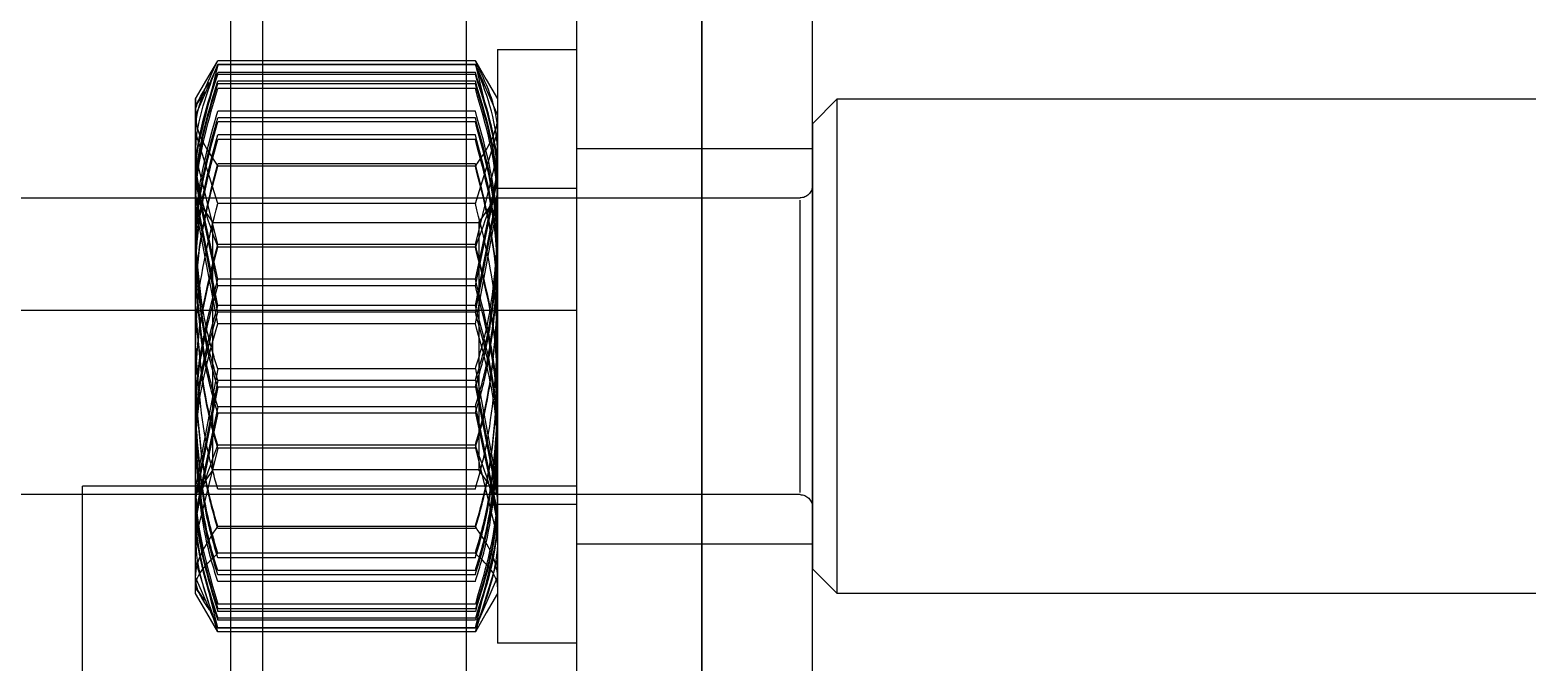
# Model space of a CAD drawing. Header units: metres. Extents: x 0 to 63075, y 0 to 44550.
# Drawn here: x 40112.57 to 40142.83, y 16460.02 to 16472.8 of the extents above; entities that cross this region are included whole.
import ezdxf

# ---------------------------------------------------------------- set-up
doc = ezdxf.new("R2010")
doc.units = ezdxf.units.M
doc.header["$LTSCALE"] = 75
doc.linetypes.add('HIDDEN2', pattern=[4.7625, 3.175, -1.5875])
for name, color, linetype in [('SDM', 7, 'Continuous'), ('SL4', 4, 'Continuous'), ('ST1', 7, 'HIDDEN2')]:
    doc.layers.add(name, color=color, linetype=linetype)

# ---------------------------------------------------------------- blocks, each defined once
blk = doc.blocks.new('A$Cb88ac2a3')
at = {"layer": 'SL4'}
for p, q in [((335.237, 1350), (335.237, 1594)), ((344.763, 1594), (344.763, 1350))]:
    blk.add_line(p, q, dxfattribs=at)
at = {"layer": 'ST1'}
for p, q in [((335.237, 1594), (335.237, 1350)), ((340, 1594), (340, 1350)), ((333.003, 1584.475), (333.003, 1362.762)), ((337.765, 1584.475), (337.765, 1362.762)), ((344.115, 1542.25), (344.115, 1441.75)), ((339.365, 1532.27), (337.765, 1532.27)), ((339.365, 1532.27), (339.365, 1520.27)), ((339.812, 1531.97), (339.365, 1530.942)), ((339.812, 1531.961), (339.365, 1530.117)), ((339.812, 1532.044), (339.592, 1531.663)), ((339.812, 1532.044), (345.018, 1532.044)), ((339.812, 1531.97), (345.018, 1531.97)), ((339.812, 1531.961), (345.018, 1531.961)), ((345.238, 1531.663), (345.018, 1532.044)), ((345.018, 1531.97), (345.465, 1530.942)), ((345.018, 1531.961), (345.465, 1530.117)), ((339.592, 1531.663), (339.365, 1531.27)), ((339.812, 1531.808), (345.018, 1531.808)), ((339.812, 1531.768), (345.018, 1531.768)), ((339.812, 1531.631), (345.018, 1531.631)), ((339.812, 1531.579), (345.018, 1531.579)), ((345.465, 1531.27), (345.238, 1531.663)), ((332.5, 1531.27), (318.25, 1531.27)), ((332.5, 1521.27), (332.5, 1531.27)), ((333, 1530.77), (332.5, 1531.27)), ((339.812, 1531.483), (345.018, 1531.483)), ((345.279, 1531.413), (345.465, 1531.131)), ((345.298, 1531.386), (345.465, 1531.156)), ((345.465, 1531.27), (345.465, 1531.254)), ((345.465, 1531.27), (345.465, 1531.219)), ((345.465, 1530.149), (345.465, 1531.27)), ((339.812, 1531.026), (345.018, 1531.026)), ((333, 1530.77), (333, 1521.77)), ((339.812, 1530.889), (345.018, 1530.889)), ((339.812, 1530.806), (345.018, 1530.806)), ((339.812, 1529.157), (339.365, 1530.6)), ((339.812, 1530.545), (345.018, 1530.545)), ((339.812, 1530.454), (345.018, 1530.454)), ((345.018, 1529.157), (345.465, 1530.6)), ((337.765, 1530.27), (333.003, 1530.27)), ((339.812, 1528.327), (339.365, 1530.149)), ((345.018, 1528.327), (345.465, 1530.149)), ((345.465, 1525.477), (345.465, 1530.149)), ((339.812, 1529.958), (345.018, 1529.958)), ((339.812, 1529.913), (345.018, 1529.913)), ((339.365, 1529.47), (337.765, 1529.47)), ((339.812, 1527.624), (339.365, 1529.716)), ((339.812, 1527.494), (339.365, 1529.631)), ((345.018, 1527.624), (345.465, 1529.716)), ((345.018, 1527.494), (345.465, 1529.631)), ((352.5, 1529.27), (333.25, 1529.27)), ((333.25, 1523.316), (333.25, 1529.224)), ((339.812, 1527.095), (339.365, 1529.363)), ((339.812, 1526.961), (339.365, 1529.27)), ((339.39, 1529.27), (339.365, 1529.27)), ((339.39, 1529.27), (339.39, 1523.27)), ((339.741, 1528.77), (339.39, 1529.27)), ((339.812, 1529.157), (345.018, 1529.157)), ((345.018, 1527.095), (345.465, 1529.363)), ((345.018, 1526.961), (345.465, 1529.27)), ((345.465, 1529.27), (345.115, 1528.77)), ((339.812, 1526.727), (339.365, 1529.105)), ((345.018, 1526.727), (345.465, 1529.105)), ((339.741, 1528.77), (339.741, 1525.874)), ((345.115, 1528.77), (339.741, 1528.77)), ((345.115, 1523.77), (345.115, 1528.77)), ((339.812, 1528.327), (345.018, 1528.327)), ((339.812, 1528.273), (345.018, 1528.273)), ((339.812, 1527.624), (345.018, 1527.624)), ((339.812, 1527.494), (345.018, 1527.494)), ((339.812, 1527.095), (345.018, 1527.095)), ((366.365, 1527), (337.765, 1527)), ((339.812, 1526.961), (345.018, 1526.961)), ((339.812, 1526.727), (345.018, 1526.727)), ((339.741, 1525.874), (339.741, 1523.77)), ((339.812, 1525.813), (339.365, 1523.435)), ((339.812, 1525.579), (339.365, 1523.27)), ((339.812, 1525.813), (345.018, 1525.813)), ((339.812, 1525.579), (345.018, 1525.579)), ((345.018, 1525.813), (345.465, 1523.435)), ((345.018, 1525.579), (345.465, 1523.27)), ((339.812, 1525.445), (339.365, 1523.177)), ((339.812, 1525.445), (345.018, 1525.445)), ((345.018, 1525.445), (345.465, 1523.177)), ((345.465, 1521.598), (345.465, 1525.477)), ((339.812, 1525.046), (339.365, 1522.909)), ((339.812, 1524.916), (339.365, 1522.824)), ((339.812, 1525.046), (345.018, 1525.046)), ((339.812, 1524.916), (345.018, 1524.916)), ((345.018, 1525.046), (345.465, 1522.909)), ((345.018, 1524.916), (345.465, 1522.824)), ((339.812, 1524.213), (339.365, 1522.391)), ((339.812, 1524.267), (345.018, 1524.267)), ((339.812, 1524.213), (345.018, 1524.213)), ((345.018, 1524.213), (345.465, 1522.391)), ((339.39, 1523.27), (339.741, 1523.77)), ((339.741, 1523.77), (345.115, 1523.77)), ((345.115, 1523.77), (345.465, 1523.27)), ((337.765, 1523.44), (347.755, 1523.44)), ((347.755, 1505.25), (347.755, 1523.44)), ((333.25, 1523.27), (352.5, 1523.27)), ((339.365, 1523.27), (339.39, 1523.27)), ((339.812, 1523.383), (345.018, 1523.383)), ((337.765, 1523.07), (339.365, 1523.07)), ((339.812, 1522.627), (345.018, 1522.627)), ((339.812, 1522.582), (345.018, 1522.582)), ((333.003, 1522.27), (337.765, 1522.27)), ((339.812, 1520.579), (339.365, 1522.423)), ((345.018, 1520.579), (345.465, 1522.423)), ((339.812, 1520.496), (339.365, 1521.94)), ((339.812, 1522.086), (345.018, 1522.086)), ((339.812, 1521.995), (345.018, 1521.995)), ((345.018, 1520.496), (345.465, 1521.94)), ((332.5, 1521.27), (333, 1521.77)), ((339.812, 1520.57), (339.365, 1521.598)), ((339.812, 1521.734), (345.018, 1521.734)), ((339.812, 1521.651), (345.018, 1521.651)), ((345.018, 1520.57), (345.465, 1521.598)), ((345.465, 1521.27), (345.465, 1521.598)), ((339.812, 1521.514), (345.018, 1521.514)), ((345.279, 1521.127), (345.465, 1521.409)), ((345.298, 1521.154), (345.465, 1521.384)), ((345.465, 1521.27), (345.465, 1521.321)), ((345.465, 1521.27), (345.465, 1521.286)), ((318.25, 1521.27), (332.5, 1521.27)), ((339.365, 1521.27), (339.592, 1520.877)), ((339.812, 1521.057), (345.018, 1521.057)), ((345.238, 1520.877), (345.465, 1521.27)), ((339.592, 1520.877), (339.812, 1520.496)), ((339.812, 1520.961), (345.018, 1520.961)), ((339.812, 1520.909), (345.018, 1520.909)), ((339.812, 1520.772), (345.018, 1520.772)), ((339.812, 1520.732), (345.018, 1520.732)), ((345.018, 1520.496), (345.238, 1520.877)), ((339.812, 1520.579), (345.018, 1520.579)), ((339.812, 1520.57), (345.018, 1520.57)), ((339.812, 1520.496), (345.018, 1520.496)), ((337.765, 1520.27), (339.365, 1520.27))]:
    blk.add_line(p, q, dxfattribs=at)
for centre, start, end in [((333.25, 1529.52), 180, 270), ((333.25, 1523.02), 90, 180)]:
    blk.add_arc(centre, 0.25, start, end, dxfattribs=at)
for points, knots in [([(339.365, 1530.6), (339.365, 1530.634), (339.372, 1531.122), (339.6, 1531.599), (339.812, 1532.044)], [0, 0, 0, 0, 0.070201, 1, 1, 1, 1]), ([(339.365, 1530.149), (339.365, 1530.192), (339.372, 1530.807), (339.6, 1531.41), (339.812, 1531.97)], [0, 0, 0, 0, 0.070201, 1, 1, 1, 1]), ([(345.465, 1530.6), (345.465, 1530.634), (345.458, 1531.122), (345.23, 1531.599), (345.018, 1532.044)], [0, 0, 0, 0, 0.070201, 1, 1, 1, 1]), ([(345.465, 1530.149), (345.465, 1530.192), (345.458, 1530.807), (345.23, 1531.41), (345.018, 1531.97)], [0, 0, 0, 0, 0.070201, 1, 1, 1, 1]), ([(339.365, 1529.716), (339.365, 1529.765), (339.372, 1530.472), (339.6, 1531.164), (339.812, 1531.808)], [0, 0, 0, 0, 0.070201, 1, 1, 1, 1]), ([(339.365, 1529.631), (339.365, 1529.682), (339.372, 1530.403), (339.6, 1531.111), (339.812, 1531.768)], [0, 0, 0, 0, 0.070201, 1, 1, 1, 1]), ([(339.365, 1529.363), (339.365, 1529.417), (339.372, 1530.183), (339.6, 1530.933), (339.812, 1531.631)], [0, 0, 0, 0, 0.070201, 1, 1, 1, 1]), ([(339.365, 1529.27), (339.365, 1529.325), (339.372, 1530.105), (339.6, 1530.869), (339.812, 1531.579)], [0, 0, 0, 0, 0.070201, 1, 1, 1, 1]), ([(345.465, 1529.716), (345.465, 1529.765), (345.458, 1530.472), (345.23, 1531.164), (345.018, 1531.808)], [0, 0, 0, 0, 0.070201, 1, 1, 1, 1]), ([(345.465, 1529.631), (345.465, 1529.682), (345.458, 1530.403), (345.23, 1531.111), (345.018, 1531.768)], [0, 0, 0, 0, 0.070201, 1, 1, 1, 1]), ([(345.465, 1529.363), (345.465, 1529.417), (345.458, 1530.183), (345.23, 1530.933), (345.018, 1531.631)], [0, 0, 0, 0, 0.070201, 1, 1, 1, 1]), ([(345.465, 1529.27), (345.465, 1529.325), (345.458, 1530.105), (345.23, 1530.869), (345.018, 1531.579)], [0, 0, 0, 0, 0.070201, 1, 1, 1, 1]), ([(345.465, 1530.96), (345.465, 1530.983), (345.463, 1531.2), (345.318, 1531.413), (345.19, 1531.602)], [0, 0, 0, 0, 0.109493, 1, 1, 1, 1]), ([(339.365, 1529.105), (339.365, 1529.161), (339.372, 1529.964), (339.6, 1530.751), (339.812, 1531.483)], [0, 0, 0, 0, 0.070201, 1, 1, 1, 1]), ([(345.465, 1529.105), (345.465, 1529.161), (345.458, 1529.964), (345.23, 1530.751), (345.018, 1531.483)], [0, 0, 0, 0, 0.070201, 1, 1, 1, 1]), ([(339.365, 1528.42), (339.372, 1528.657), (339.396, 1529.539), (339.636, 1530.398), (339.812, 1531.026)], [0, 0, 0, 0, 0.2686336, 1, 1, 1, 1]), ([(345.465, 1528.42), (345.458, 1528.657), (345.434, 1529.539), (345.194, 1530.398), (345.018, 1531.026)], [0, 0, 0, 0, 0.268634, 1, 1, 1, 1]), ([(339.365, 1530.942), (339.365, 1530.917), (339.372, 1530.57), (339.6, 1530.23), (339.812, 1529.913)], [0, 0, 0, 0, 0.070201, 1, 1, 1, 1]), ([(339.365, 1528.234), (339.372, 1528.475), (339.396, 1529.374), (339.636, 1530.249), (339.812, 1530.889)], [0, 0, 0, 0, 0.268634, 1, 1, 1, 1]), ([(339.365, 1528.126), (339.372, 1528.37), (339.396, 1529.277), (339.636, 1530.16), (339.812, 1530.806)], [0, 0, 0, 0, 0.268634, 1, 1, 1, 1]), ([(345.465, 1530.942), (345.465, 1530.917), (345.458, 1530.57), (345.23, 1530.23), (345.018, 1529.913)], [0, 0, 0, 0, 0.070201, 1, 1, 1, 1]), ([(345.465, 1528.234), (345.458, 1528.475), (345.434, 1529.374), (345.194, 1530.249), (345.018, 1530.889)], [0, 0, 0, 0, 0.268634, 1, 1, 1, 1]), ([(345.465, 1528.126), (345.458, 1528.37), (345.434, 1529.277), (345.194, 1530.16), (345.018, 1530.806)], [0, 0, 0, 0, 0.268634, 1, 1, 1, 1]), ([(339.365, 1527.795), (339.372, 1528.045), (339.396, 1528.976), (339.636, 1529.882), (339.812, 1530.545)], [0, 0, 0, 0, 0.268634, 1, 1, 1, 1]), ([(339.365, 1527.685), (339.372, 1527.937), (339.396, 1528.874), (339.636, 1529.786), (339.812, 1530.454)], [0, 0, 0, 0, 0.268634, 1, 1, 1, 1]), ([(345.465, 1527.795), (345.458, 1528.045), (345.434, 1528.976), (345.194, 1529.882), (345.018, 1530.545)], [0, 0, 0, 0, 0.268634, 1, 1, 1, 1]), ([(345.465, 1527.685), (345.458, 1527.937), (345.434, 1528.874), (345.194, 1529.786), (345.018, 1530.454)], [0, 0, 0, 0, 0.268634, 1, 1, 1, 1]), ([(339.365, 1530.117), (339.365, 1530.073), (339.372, 1529.45), (339.6, 1528.84), (339.812, 1528.273)], [0, 0, 0, 0, 0.070201, 1, 1, 1, 1]), ([(345.465, 1530.117), (345.465, 1530.073), (345.458, 1529.45), (345.23, 1528.84), (345.018, 1528.273)], [0, 0, 0, 0, 0.070201, 1, 1, 1, 1]), ([(339.365, 1527.113), (339.372, 1527.371), (339.396, 1528.335), (339.636, 1529.272), (339.812, 1529.958)], [0, 0, 0, 0, 0.268634, 1, 1, 1, 1]), ([(339.365, 1527.063), (339.372, 1527.322), (339.396, 1528.287), (339.636, 1529.226), (339.812, 1529.913)], [0, 0, 0, 0, 0.268634, 1, 1, 1, 1]), ([(345.465, 1527.113), (345.458, 1527.371), (345.434, 1528.335), (345.194, 1529.272), (345.018, 1529.958)], [0, 0, 0, 0, 0.268634, 1, 1, 1, 1]), ([(345.465, 1527.063), (345.458, 1527.322), (345.434, 1528.287), (345.194, 1529.226), (345.018, 1529.913)], [0, 0, 0, 0, 0.2686336, 1, 1, 1, 1]), ([(339.365, 1526.27), (339.372, 1526.532), (339.396, 1527.51), (339.636, 1528.461), (339.812, 1529.157)], [0, 0, 0, 0, 0.2686336, 1, 1, 1, 1]), ([(345.465, 1526.27), (345.458, 1526.532), (345.434, 1527.51), (345.194, 1528.461), (345.018, 1529.157)], [0, 0, 0, 0, 0.268634, 1, 1, 1, 1]), ([(339.812, 1525.813), (339.744, 1526.032), (339.482, 1526.882), (339.415, 1527.764), (339.365, 1528.42)], [0, 0, 0, 0, 0.257551, 1, 1, 1, 1]), ([(339.365, 1525.477), (339.372, 1525.736), (339.396, 1526.701), (339.636, 1527.64), (339.812, 1528.327)], [0, 0, 0, 0, 0.2686336, 1, 1, 1, 1]), ([(339.365, 1525.427), (339.372, 1525.686), (339.396, 1526.649), (339.636, 1527.587), (339.812, 1528.273)], [0, 0, 0, 0, 0.268634, 1, 1, 1, 1]), ([(345.018, 1525.813), (345.086, 1526.032), (345.348, 1526.882), (345.415, 1527.764), (345.465, 1528.42)], [0, 0, 0, 0, 0.257551, 1, 1, 1, 1]), ([(345.465, 1525.477), (345.458, 1525.736), (345.434, 1526.701), (345.194, 1527.64), (345.018, 1528.327)], [0, 0, 0, 0, 0.268634, 1, 1, 1, 1]), ([(345.465, 1525.427), (345.458, 1525.686), (345.434, 1526.649), (345.194, 1527.587), (345.018, 1528.273)], [0, 0, 0, 0, 0.2686336, 1, 1, 1, 1]), ([(339.812, 1525.579), (339.744, 1525.802), (339.482, 1526.668), (339.415, 1527.567), (339.365, 1528.234)], [0, 0, 0, 0, 0.257551, 1, 1, 1, 1]), ([(339.812, 1525.445), (339.744, 1525.67), (339.482, 1526.544), (339.415, 1527.452), (339.365, 1528.126)], [0, 0, 0, 0, 0.257551, 1, 1, 1, 1]), ([(345.018, 1525.579), (345.086, 1525.802), (345.348, 1526.668), (345.415, 1527.567), (345.465, 1528.234)], [0, 0, 0, 0, 0.257551, 1, 1, 1, 1]), ([(345.018, 1525.445), (345.086, 1525.67), (345.348, 1526.544), (345.415, 1527.452), (345.465, 1528.126)], [0, 0, 0, 0, 0.257551, 1, 1, 1, 1]), ([(339.812, 1525.046), (339.744, 1525.277), (339.482, 1526.173), (339.415, 1527.104), (339.365, 1527.795)], [0, 0, 0, 0, 0.257551, 1, 1, 1, 1]), ([(339.812, 1524.916), (339.744, 1525.149), (339.482, 1526.051), (339.415, 1526.989), (339.365, 1527.685)], [0, 0, 0, 0, 0.257551, 1, 1, 1, 1]), ([(345.018, 1525.046), (345.086, 1525.277), (345.348, 1526.173), (345.415, 1527.104), (345.465, 1527.795)], [0, 0, 0, 0, 0.257551, 1, 1, 1, 1]), ([(345.018, 1524.916), (345.086, 1525.149), (345.348, 1526.051), (345.415, 1526.989), (345.465, 1527.685)], [0, 0, 0, 0, 0.257551, 1, 1, 1, 1]), ([(339.365, 1524.855), (339.372, 1525.107), (339.396, 1526.044), (339.636, 1526.956), (339.812, 1527.624)], [0, 0, 0, 0, 0.268634, 1, 1, 1, 1]), ([(339.365, 1524.745), (339.372, 1524.995), (339.396, 1525.925), (339.636, 1526.831), (339.812, 1527.494)], [0, 0, 0, 0, 0.268634, 1, 1, 1, 1]), ([(345.465, 1524.855), (345.458, 1525.107), (345.434, 1526.044), (345.194, 1526.956), (345.018, 1527.624)], [0, 0, 0, 0, 0.268634, 1, 1, 1, 1]), ([(345.465, 1524.745), (345.458, 1524.995), (345.434, 1525.925), (345.194, 1526.831), (345.018, 1527.494)], [0, 0, 0, 0, 0.268634, 1, 1, 1, 1]), ([(339.812, 1524.267), (339.744, 1524.506), (339.482, 1525.434), (339.415, 1526.397), (339.365, 1527.113)], [0, 0, 0, 0, 0.257551, 1, 1, 1, 1]), ([(339.365, 1524.414), (339.372, 1524.658), (339.396, 1525.565), (339.636, 1526.449), (339.812, 1527.095)], [0, 0, 0, 0, 0.268634, 1, 1, 1, 1]), ([(339.812, 1524.213), (339.744, 1524.452), (339.482, 1525.381), (339.415, 1526.346), (339.365, 1527.063)], [0, 0, 0, 0, 0.2575513, 1, 1, 1, 1]), ([(345.018, 1524.267), (345.086, 1524.506), (345.348, 1525.434), (345.415, 1526.397), (345.465, 1527.113)], [0, 0, 0, 0, 0.257551, 1, 1, 1, 1]), ([(345.465, 1524.414), (345.458, 1524.658), (345.434, 1525.565), (345.194, 1526.449), (345.018, 1527.095)], [0, 0, 0, 0, 0.268634, 1, 1, 1, 1]), ([(345.018, 1524.213), (345.086, 1524.452), (345.348, 1525.381), (345.415, 1526.346), (345.465, 1527.063)], [0, 0, 0, 0, 0.257551, 1, 1, 1, 1]), ([(339.365, 1524.306), (339.372, 1524.547), (339.396, 1525.446), (339.636, 1526.321), (339.812, 1526.961)], [0, 0, 0, 0, 0.268634, 1, 1, 1, 1]), ([(345.465, 1524.306), (345.458, 1524.547), (345.434, 1525.446), (345.194, 1526.321), (345.018, 1526.961)], [0, 0, 0, 0, 0.268634, 1, 1, 1, 1]), ([(339.365, 1524.12), (339.372, 1524.357), (339.396, 1525.239), (339.636, 1526.098), (339.812, 1526.727)], [0, 0, 0, 0, 0.268634, 1, 1, 1, 1]), ([(345.465, 1524.12), (345.458, 1524.357), (345.434, 1525.239), (345.194, 1526.098), (345.018, 1526.727)], [0, 0, 0, 0, 0.2686336, 1, 1, 1, 1]), ([(339.812, 1523.383), (339.744, 1523.626), (339.482, 1524.567), (339.415, 1525.544), (339.365, 1526.27)], [0, 0, 0, 0, 0.257551, 1, 1, 1, 1]), ([(345.018, 1523.383), (345.086, 1523.626), (345.348, 1524.567), (345.415, 1525.544), (345.465, 1526.27)], [0, 0, 0, 0, 0.257551, 1, 1, 1, 1]), ([(339.812, 1522.627), (339.744, 1522.866), (339.482, 1523.795), (339.415, 1524.761), (339.365, 1525.477)], [0, 0, 0, 0, 0.257551, 1, 1, 1, 1]), ([(339.812, 1522.582), (339.744, 1522.821), (339.482, 1523.748), (339.415, 1524.712), (339.365, 1525.427)], [0, 0, 0, 0, 0.257551, 1, 1, 1, 1]), ([(345.018, 1522.627), (345.086, 1522.866), (345.348, 1523.795), (345.415, 1524.761), (345.465, 1525.477)], [0, 0, 0, 0, 0.257551, 1, 1, 1, 1]), ([(345.018, 1522.582), (345.086, 1522.821), (345.348, 1523.748), (345.415, 1524.712), (345.465, 1525.427)], [0, 0, 0, 0, 0.257551, 1, 1, 1, 1]), ([(339.812, 1522.086), (339.744, 1522.319), (339.482, 1523.221), (339.415, 1524.159), (339.365, 1524.855)], [0, 0, 0, 0, 0.257551, 1, 1, 1, 1]), ([(339.812, 1521.995), (339.744, 1522.226), (339.482, 1523.122), (339.415, 1524.053), (339.365, 1524.745)], [0, 0, 0, 0, 0.2575513, 1, 1, 1, 1]), ([(345.018, 1522.086), (345.086, 1522.319), (345.348, 1523.221), (345.415, 1524.159), (345.465, 1524.855)], [0, 0, 0, 0, 0.257551, 1, 1, 1, 1]), ([(345.018, 1521.995), (345.086, 1522.226), (345.348, 1523.122), (345.415, 1524.053), (345.465, 1524.745)], [0, 0, 0, 0, 0.2575513, 1, 1, 1, 1]), ([(339.812, 1521.734), (339.744, 1521.959), (339.482, 1522.832), (339.415, 1523.74), (339.365, 1524.414)], [0, 0, 0, 0, 0.257551, 1, 1, 1, 1]), ([(345.018, 1521.734), (345.086, 1521.959), (345.348, 1522.832), (345.415, 1523.74), (345.465, 1524.414)], [0, 0, 0, 0, 0.257551, 1, 1, 1, 1]), ([(339.812, 1521.651), (339.744, 1521.874), (339.482, 1522.739), (339.415, 1523.638), (339.365, 1524.306)], [0, 0, 0, 0, 0.2575513, 1, 1, 1, 1]), ([(339.365, 1522.423), (339.365, 1522.467), (339.372, 1523.09), (339.6, 1523.7), (339.812, 1524.267)], [0, 0, 0, 0, 0.070201, 1, 1, 1, 1]), ([(339.812, 1521.514), (339.744, 1521.733), (339.482, 1522.582), (339.415, 1523.465), (339.365, 1524.12)], [0, 0, 0, 0, 0.257551, 1, 1, 1, 1]), ([(345.018, 1521.651), (345.086, 1521.874), (345.348, 1522.739), (345.415, 1523.638), (345.465, 1524.306)], [0, 0, 0, 0, 0.2575513, 1, 1, 1, 1]), ([(345.465, 1522.423), (345.465, 1522.467), (345.458, 1523.09), (345.23, 1523.7), (345.018, 1524.267)], [0, 0, 0, 0, 0.0702006, 1, 1, 1, 1]), ([(345.018, 1521.514), (345.086, 1521.733), (345.348, 1522.582), (345.415, 1523.465), (345.465, 1524.12)], [0, 0, 0, 0, 0.257551, 1, 1, 1, 1]), ([(339.365, 1523.435), (339.365, 1523.379), (339.372, 1522.576), (339.6, 1521.789), (339.812, 1521.057)], [0, 0, 0, 0, 0.070201, 1, 1, 1, 1]), ([(345.465, 1523.435), (345.465, 1523.379), (345.458, 1522.576), (345.23, 1521.789), (345.018, 1521.057)], [0, 0, 0, 0, 0.070201, 1, 1, 1, 1]), ([(339.365, 1523.27), (339.365, 1523.215), (339.372, 1522.435), (339.6, 1521.671), (339.812, 1520.961)], [0, 0, 0, 0, 0.070201, 1, 1, 1, 1]), ([(339.365, 1523.177), (339.365, 1523.123), (339.372, 1522.357), (339.6, 1521.607), (339.812, 1520.909)], [0, 0, 0, 0, 0.070201, 1, 1, 1, 1]), ([(345.465, 1523.27), (345.465, 1523.215), (345.458, 1522.435), (345.23, 1521.671), (345.018, 1520.961)], [0, 0, 0, 0, 0.070201, 1, 1, 1, 1]), ([(345.465, 1523.177), (345.465, 1523.123), (345.458, 1522.357), (345.23, 1521.607), (345.018, 1520.909)], [0, 0, 0, 0, 0.070201, 1, 1, 1, 1]), ([(339.365, 1522.909), (339.365, 1522.858), (339.372, 1522.137), (339.6, 1521.429), (339.812, 1520.772)], [0, 0, 0, 0, 0.070201, 1, 1, 1, 1]), ([(339.365, 1522.824), (339.365, 1522.775), (339.372, 1522.068), (339.6, 1521.376), (339.812, 1520.732)], [0, 0, 0, 0, 0.070201, 1, 1, 1, 1]), ([(345.465, 1522.909), (345.465, 1522.858), (345.458, 1522.137), (345.23, 1521.429), (345.018, 1520.772)], [0, 0, 0, 0, 0.070201, 1, 1, 1, 1]), ([(345.465, 1522.824), (345.465, 1522.775), (345.458, 1522.068), (345.23, 1521.376), (345.018, 1520.732)], [0, 0, 0, 0, 0.070201, 1, 1, 1, 1]), ([(339.365, 1521.598), (339.365, 1521.623), (339.372, 1521.97), (339.6, 1522.31), (339.812, 1522.627)], [0, 0, 0, 0, 0.070201, 1, 1, 1, 1]), ([(345.465, 1521.598), (345.465, 1521.623), (345.458, 1521.97), (345.23, 1522.31), (345.018, 1522.627)], [0, 0, 0, 0, 0.070201, 1, 1, 1, 1]), ([(339.365, 1522.391), (339.365, 1522.348), (339.372, 1521.733), (339.6, 1521.13), (339.812, 1520.57)], [0, 0, 0, 0, 0.070201, 1, 1, 1, 1]), ([(345.465, 1522.391), (345.465, 1522.348), (345.458, 1521.733), (345.23, 1521.13), (345.018, 1520.57)], [0, 0, 0, 0, 0.070201, 1, 1, 1, 1]), ([(339.365, 1521.409), (339.365, 1521.425), (339.372, 1521.654), (339.6, 1521.878), (339.812, 1522.086)], [0, 0, 0, 0, 0.0702006, 1, 1, 1, 1]), ([(345.465, 1521.409), (345.465, 1521.425), (345.458, 1521.654), (345.23, 1521.878), (345.018, 1522.086)], [0, 0, 0, 0, 0.070201, 1, 1, 1, 1]), ([(345.465, 1521.58), (345.465, 1521.557), (345.463, 1521.34), (345.318, 1521.127), (345.19, 1520.938)], [0, 0, 0, 0, 0.1094925, 1, 1, 1, 1])]:
    blk.add_open_spline(points, degree=3, knots=knots, dxfattribs=at)

msp = doc.modelspace()

# ---------------------------------------------------------------- block references
at = {"layer": 'SDM', "xscale": -1}
msp.add_blockref('A$Cb88ac2a3', (40461.386, 14940.137), dxfattribs=at)

doc.saveas('drawing.dxf')
